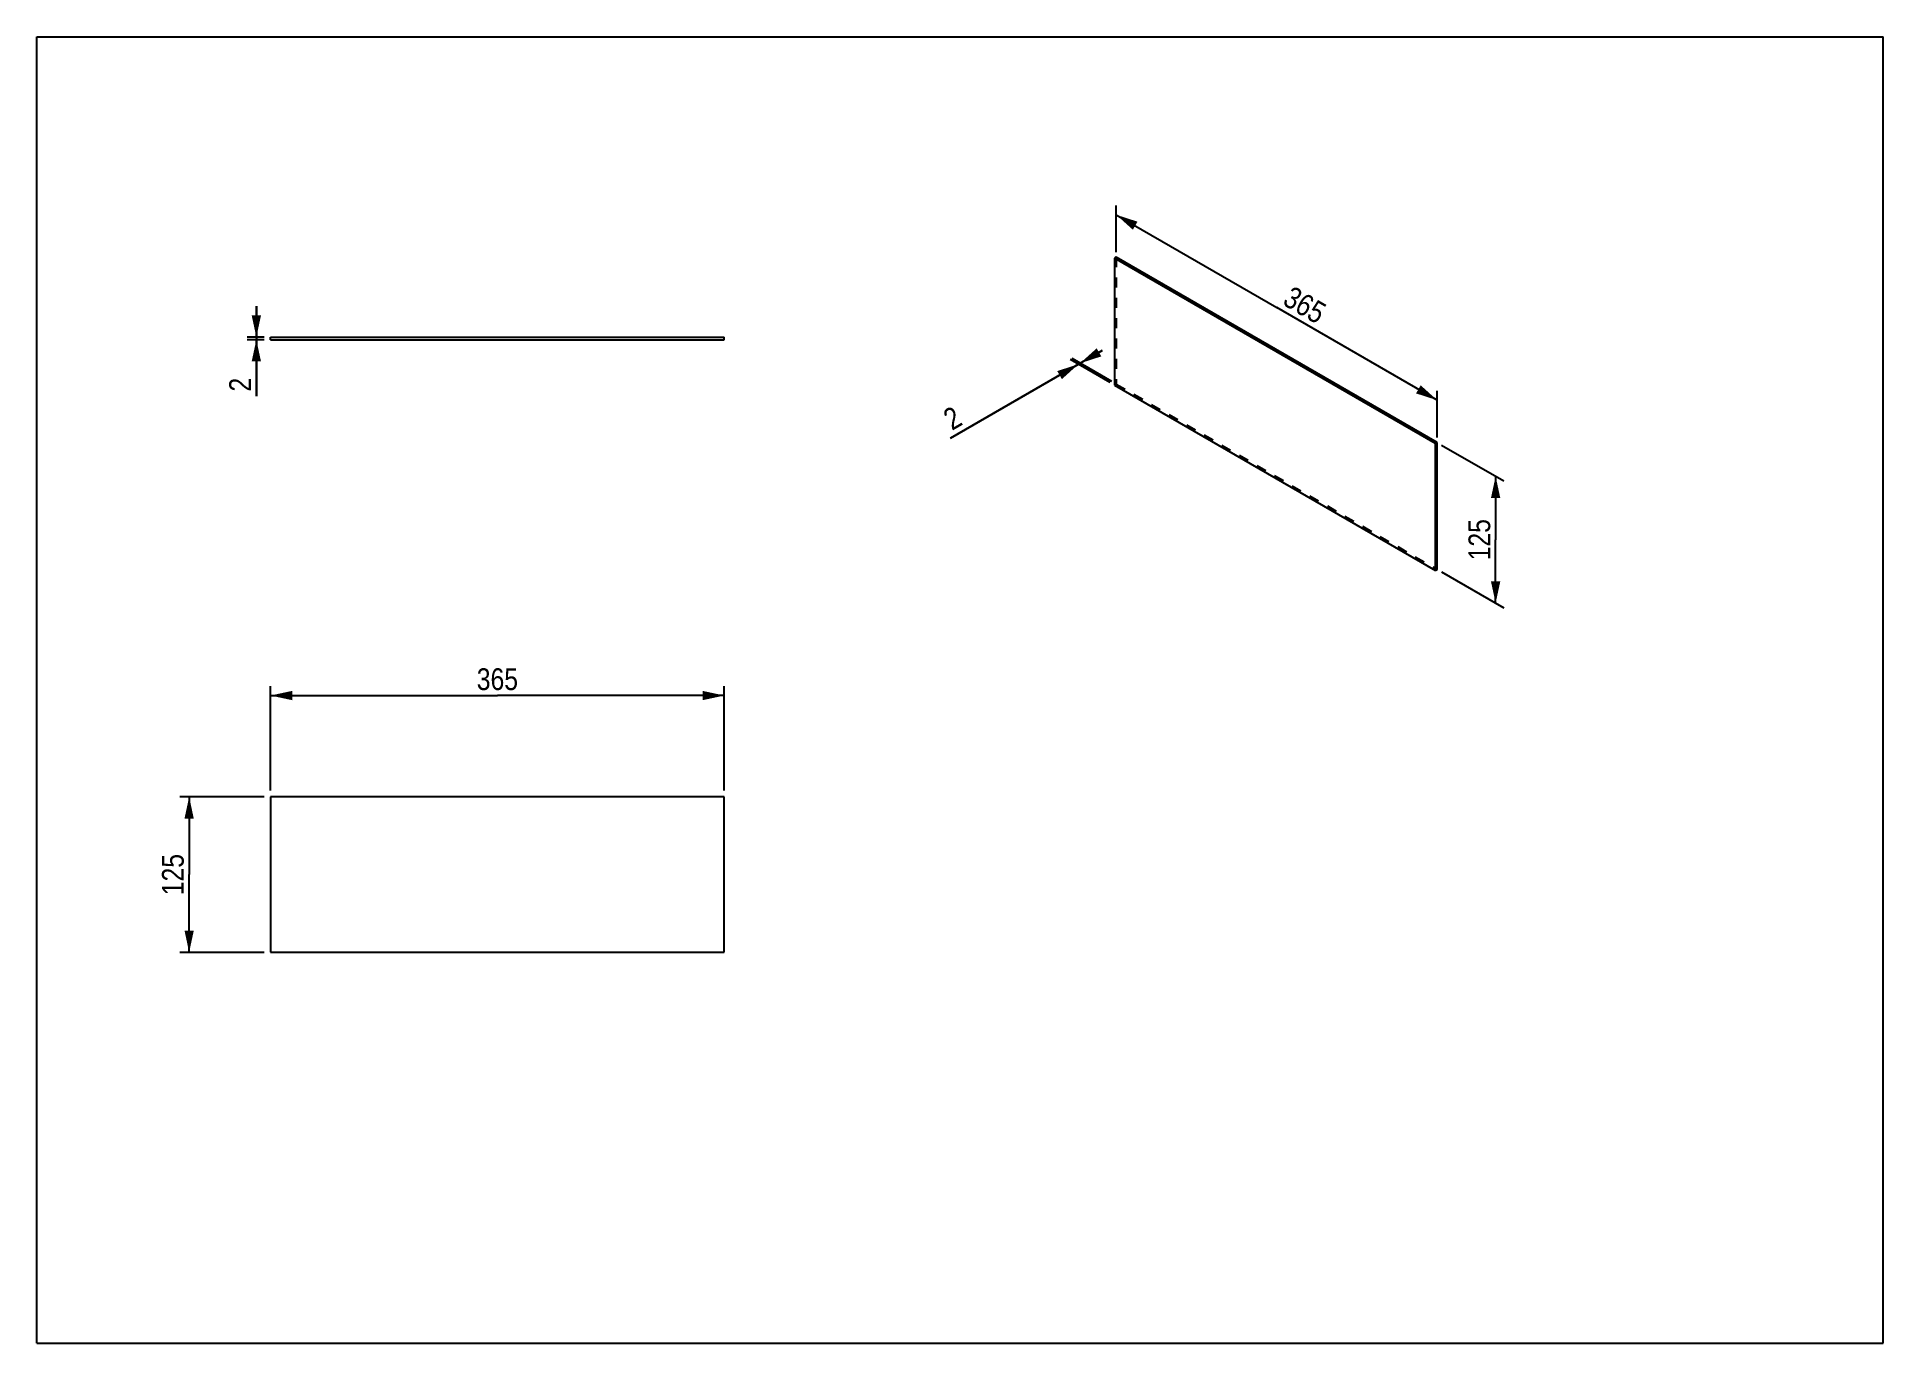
# Model space of a CAD drawing. Header units: millimetres. Extents: x 0 to 297, y 0 to 210.
import ezdxf

# ---------------------------------------------------------------- set-up
doc = ezdxf.new("R2010")
doc.units = ezdxf.units.MM
doc.header["$LTSCALE"] = 16.335
doc.linetypes.add('HIDDEN', pattern=[0.2, 0.1, -0.1])
doc.layers.get('0').update_dxf_attribs({"linetype": 'CONTINUOUS'})
doc.layers.add('DEFAULT_2', color=8, linetype='HIDDEN')
doc.styles.get("Standard").update_dxf_attribs({"font": 'txt', "width": 0.85})
doc.dimstyles.new('DIMSTYLE_1', dxfattribs={"dimtxt": 3.5, "dimasz": 3.5, "dimexe": 1.5, "dimexo": 1, "dimgap": 0.875, "dimtad": 1, "dimlfac": 5, "dimtxsty": 'STANDARD', "dimblk": '_FILLED', "dimblk1": '_FILLED', "dimblk2": '_FILLED', "dimcen": 0.09, "dimadec": 0, "dimazin": 0, "dimtp": 0.01, "dimtm": 0.01, "dimtfac": 1, "dimtofl": 0, "dimtmove": 0, "dimatfit": 3, "dimldrblk": '_FILLED', "dimfxl": 1, "dimtolj": 1, "dimarcsym": 0})

# ---------------------------------------------------------------- blocks, each defined once
blk = doc.blocks.new('_FILLED')
at = {"color": 0, "linetype": 'BYBLOCK'}
blk.add_solid([(0, 0), (-1, 0.214), (-1, -0.214)], dxfattribs=at)
blk = doc.blocks.new('*D0')
at = {"color": 2, "linetype": 'CONTINUOUS'}
for p, q in [((225.98, 144.39), (235.97, 138.62)), ((234.67, 139.37), (234.67, 129.16)), ((234.67, 118.96), (234.67, 129.16)), ((225.98, 123.98), (235.97, 118.21))]:
    blk.add_line(p, q, dxfattribs=at)
at = {"color": 2, "linetype": 'CONTINUOUS', "xscale": 3.5, "yscale": 3.5, "zscale": 3.5}
for p, rotation in [((234.67, 139.37), 90), ((234.67, 118.96), 270)]:
    blk.add_blockref('_FILLED', p, dxfattribs=dict(at, rotation=rotation))
at = {"color": 2, "linetype": 'CONTINUOUS', "insert": (230.3, 129.16), "char_height": 3.5, "width": 8.925, "attachment_point": 2, "rotation": 90, "line_spacing_factor": 0.9}
blk.add_mtext('125', dxfattribs=at)
blk = doc.blocks.new('*D1')
at = {"color": 2, "linetype": 'CONTINUOUS'}
for p, q in [((173.65, 175.42), (173.65, 182.9)), ((173.65, 181.4), (199.46, 166.5)), ((225.27, 151.59), (199.46, 166.5)), ((225.27, 145.61), (225.27, 153.09))]:
    blk.add_line(p, q, dxfattribs=at)
at = {"color": 2, "linetype": 'CONTINUOUS', "xscale": 3.5, "yscale": 3.5, "zscale": 3.5}
for p, rotation in [((173.65, 181.4), 150.0005612632), ((225.27, 151.59), 330.0005612632)]:
    blk.add_blockref('_FILLED', p, dxfattribs=dict(at, rotation=rotation))
at = {"color": 2, "linetype": 'CONTINUOUS', "insert": (204.85, 168.43), "char_height": 3.5, "width": 8.925, "attachment_point": 2, "rotation": 330.0006, "line_spacing_factor": 0.9}
blk.add_mtext('365', dxfattribs=at)
blk = doc.blocks.new('*D2')
at = {"color": 2, "linetype": 'CONTINUOUS'}
for p, q in [((146.99, 145.51), (167.69, 157.46)), ((172.66, 154.43), (166.25, 158.13)), ((172.94, 154.59), (166.53, 158.29)), ((171.37, 159.59), (167.69, 157.46)), ((167.83, 157.54), (171.37, 159.59)), ((167.55, 157.38), (146.99, 145.51))]:
    blk.add_line(p, q, dxfattribs=at)
at = {"color": 2, "linetype": 'CONTINUOUS', "xscale": 3.5, "yscale": 3.5, "zscale": 3.5}
for p, rotation in [((167.55, 157.38), 29.9998519061), ((167.83, 157.54), 209.9998519061)]:
    blk.add_blockref('_FILLED', p, dxfattribs=dict(at, rotation=rotation))
at = {"color": 2, "linetype": 'CONTINUOUS', "insert": (147.38, 150.79), "char_height": 3.5, "width": 2.975, "attachment_point": 3, "rotation": 29.9999, "line_spacing_factor": 0.9}
blk.add_mtext('2', dxfattribs=at)
blk = doc.blocks.new('*D3')
at = {"color": 2, "linetype": 'CONTINUOUS'}
for p, q in [((37.58, 88.82), (37.58, 105.61)), ((37.58, 104.11), (74.08, 104.11)), ((110.58, 104.11), (74.08, 104.11)), ((110.58, 88.82), (110.58, 105.61))]:
    blk.add_line(p, q, dxfattribs=at)
at = {"color": 2, "linetype": 'CONTINUOUS', "xscale": 3.5, "yscale": 3.5, "zscale": 3.5, "rotation": 180}
blk.add_blockref('_FILLED', (37.58, 104.11), dxfattribs=at)
at = {"color": 2, "linetype": 'CONTINUOUS', "xscale": 3.5, "yscale": 3.5, "zscale": 3.5}
blk.add_blockref('_FILLED', (110.58, 104.11), dxfattribs=at)
at = {"color": 2, "linetype": 'CONTINUOUS', "insert": (74.08, 108.49), "char_height": 3.5, "width": 8.925, "attachment_point": 2, "line_spacing_factor": 0.9}
blk.add_mtext('365', dxfattribs=at)
blk = doc.blocks.new('*D4')
at = {"color": 2, "linetype": 'CONTINUOUS'}
for p, q in [((36.58, 87.82), (22.99, 87.82)), ((24.49, 87.82), (24.49, 75.32)), ((24.49, 62.82), (24.49, 75.32)), ((36.58, 62.82), (22.99, 62.82))]:
    blk.add_line(p, q, dxfattribs=at)
at = {"color": 2, "linetype": 'CONTINUOUS', "xscale": 3.5, "yscale": 3.5, "zscale": 3.5}
for p, rotation in [((24.49, 87.82), 90), ((24.49, 62.82), 270)]:
    blk.add_blockref('_FILLED', p, dxfattribs=dict(at, rotation=rotation))
at = {"color": 2, "linetype": 'CONTINUOUS', "insert": (20.12, 75.32), "char_height": 3.5, "width": 8.925, "attachment_point": 2, "rotation": 90, "line_spacing_factor": 0.9}
blk.add_mtext('125', dxfattribs=at)
blk = doc.blocks.new('*D5')
at = {"color": 2, "linetype": 'CONTINUOUS'}
for p, q in [((35.3, 161.72), (35.3, 166.72)), ((35.3, 166.72), (35.3, 161.52)), ((36.58, 161.72), (33.8, 161.72)), ((36.58, 161.32), (33.8, 161.32)), ((35.3, 152.22), (35.3, 161.52)), ((35.3, 161.32), (35.3, 152.22))]:
    blk.add_line(p, q, dxfattribs=at)
at = {"color": 2, "linetype": 'CONTINUOUS', "xscale": 3.5, "yscale": 3.5, "zscale": 3.5}
for p, rotation in [((35.3, 161.72), 270), ((35.3, 161.32), 90)]:
    blk.add_blockref('_FILLED', p, dxfattribs=dict(at, rotation=rotation))
at = {"color": 2, "linetype": 'CONTINUOUS', "insert": (30.93, 155.2), "char_height": 3.5, "width": 2.975, "attachment_point": 3, "rotation": 90, "line_spacing_factor": 0.9}
blk.add_mtext('2', dxfattribs=at)

msp = doc.modelspace()

# ---------------------------------------------------------------- linework, layer by layer
at = {"color": 7, "linetype": 'CONTINUOUS'}
for p, q in [((0, 0), (0, 210)), ((0, 210), (297, 210)), ((297, 0), (297, 210)), ((173.6501, 174.5993), (173.3672, 174.436)), ((173.3672, 174.436), (173.3672, 154.0234)), ((224.9862, 144.6344), (173.3672, 174.436)), ((225.2691, 144.7977), (173.6501, 174.5993)), ((37.5755, 161.3249), (37.5755, 161.7249)), ((37.5755, 161.7249), (110.5755, 161.7249)), ((37.5755, 161.3249), (110.5755, 161.3249)), ((110.5755, 161.3249), (110.5755, 161.7249)), ((173.3672, 154.0234), (224.9862, 124.2218)), ((225.2691, 144.7977), (224.9862, 144.6344)), ((224.9862, 124.2218), (224.9862, 144.6344)), ((225.2691, 124.3851), (225.2691, 144.7977)), ((225.2691, 124.3851), (224.9862, 124.2218)), ((37.5755, 87.8244), (37.5755, 62.8244)), ((110.5755, 87.8244), (37.5755, 87.8244)), ((110.5755, 62.8244), (110.5755, 87.8244)), ((37.5755, 62.8244), (110.5755, 62.8244)), ((0, 0), (297, 0))]:
    msp.add_line(p, q, dxfattribs=at)
at = {"layer": 'DEFAULT_2', "color": 8, "linetype": 'HIDDEN'}
for p, q in [((173.6501, 174.5993), (173.6501, 154.1867)), ((173.6501, 154.1867), (173.3672, 154.0234)), ((173.6501, 154.1867), (225.2691, 124.3851))]:
    msp.add_line(p, q, dxfattribs=at)

# ---------------------------------------------------------------- dimensions: what is measured, and where the dimension line sits
at = {"color": 2, "linetype": 'CONTINUOUS'}
for base, p1, p2, angle, picture, middle in [((225.2691, 151.5947), (173.1501, 174.5497), (224.7691, 144.7482), 330.000561, '*D1', (202.7456, 164.5983)), ((35.3002, 161.7249), (32.8002, 161.3249), (32.8002, 161.7249), 90, '*D5', (35.3002, 153.7124)), ((167.5505, 157.3816), (173.4429, 153.7289), (173.1601, 153.5656), 209.999852, '*D2', (148.275, 146.253)), ((234.6727, 118.9561), (224.9762, 144.3895), (224.9762, 123.9769), 270, '*D0', (234.6727, 129.6272)), ((37.5755, 104.1147), (110.5755, 87.8244), (37.5755, 87.8244), 180, '*D3', (74.1685, 104.1147)), ((24.4937, 62.8244), (37.5755, 87.8244), (37.5755, 62.8244), 270, '*D4', (24.4937, 75.7893))]:
    dim = msp.add_linear_dim(base=base, p1=p1, p2=p2, angle=angle, dimstyle='DIMSTYLE_1', dxfattribs=at)
    dim.commit()
    dim.dimension.update_dxf_attribs({"geometry": picture, "text_midpoint": middle, "dimtype": 160})

doc.saveas('drawing.dxf')
